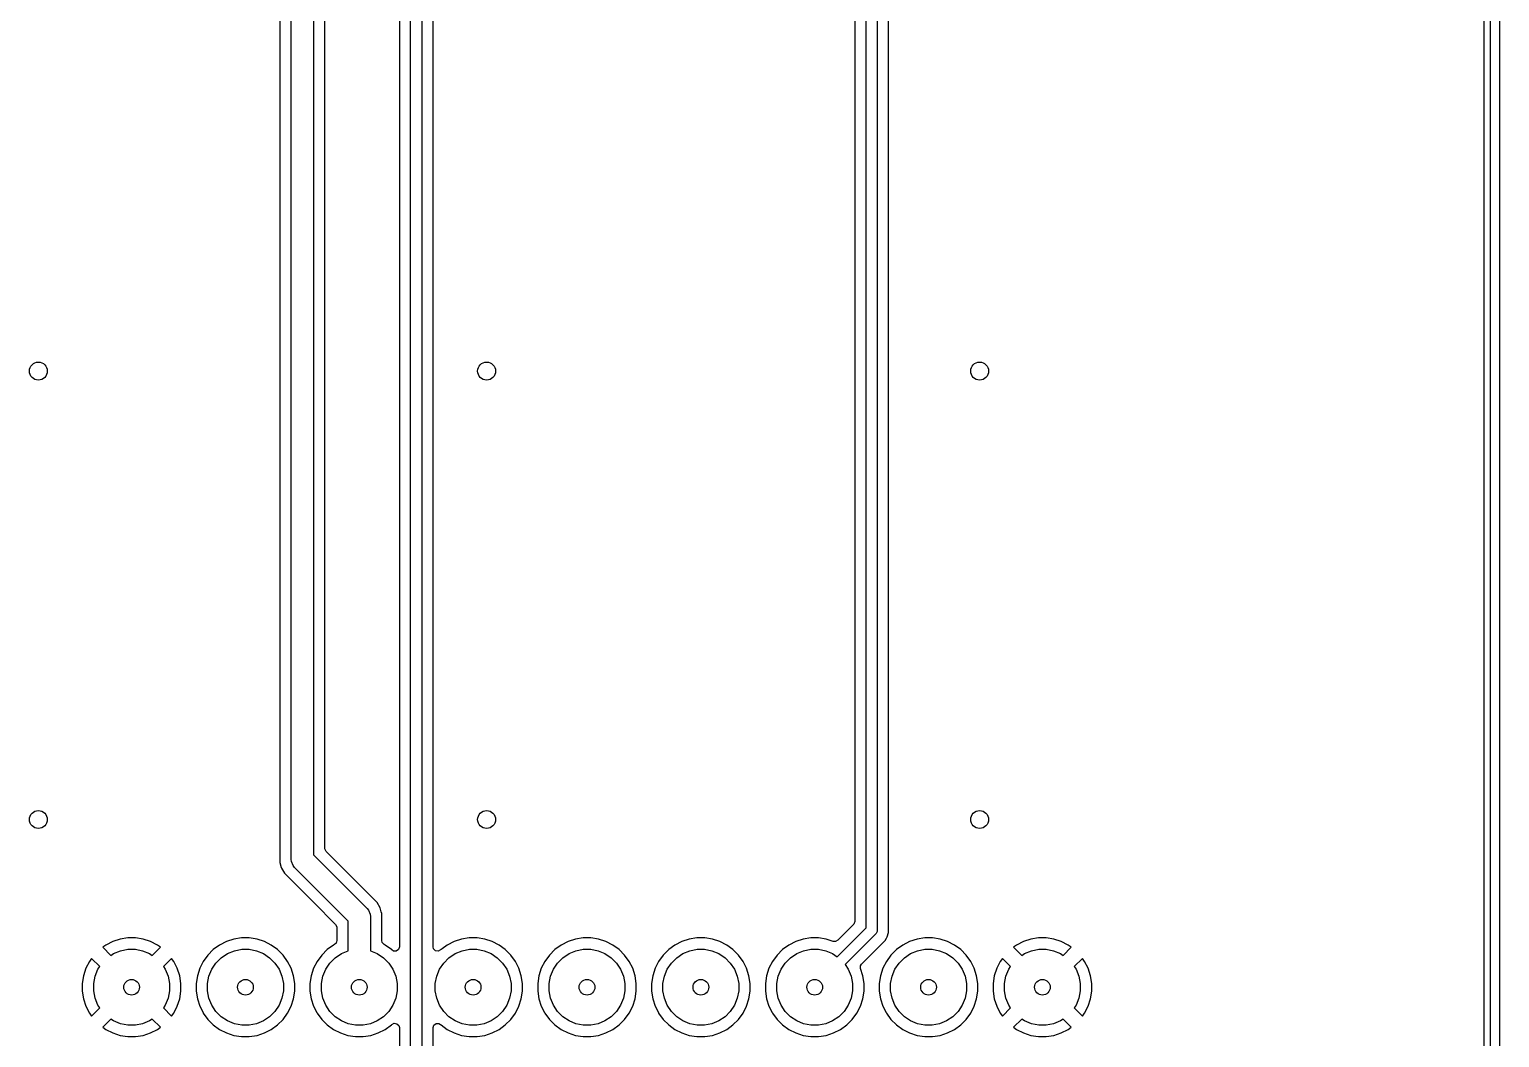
# Model space of a CAD drawing. Extents: x 0 to 130, y -140 to 0.
# Drawn here: x 97.3 to 130.1, y -44.86 to -22.38 of the extents above; entities that cross this region are included whole.
import ezdxf

# ---------------------------------------------------------------- set-up
doc = ezdxf.new("R2010")
doc.units = 0
doc.layers.add('BLACK', color=7, linetype='CONTINUOUS')

msp = doc.modelspace()

# ---------------------------------------------------------------- linework, layer by layer
at = {"layer": 'BLACK', "linetype": 'CONTINUOUS'}
for p, q in [((130.1, 0), (130.1, -140)), ((129.9, -139.9), (129.9, -0.1)), ((129.7495, -0.3495), (129.7495, -139.6505)), ((115.965, -42.418223), (115.965, -10.771776)), ((116.215, -10.72), (116.215, -42.47)), ((105.805, -58.98), (105.805, -11.711776)), ((106.055, -11.66), (106.055, -58.928223)), ((106.3055, -42.839151), (106.3055, -11.610564)), ((105.5545, -11.856545), (105.5545, -42.839151)), ((102.8895, -12.508308), (102.8895, -40.824108)), ((103.14, -40.89), (103.14, -12.5742)), ((103.64, -12.677753), (103.64, -40.786446)), ((103.8905, -40.641678), (103.8905, -12.822522)), ((115.7145, -16.700849), (115.7145, -42.273455)), ((116.4655, -42.519435), (116.4655, -16.700849)), ((103.891719, -40.657165), (103.8905, -40.641678)), ((103.919496, -40.711682), (103.891719, -40.657165)), ((102.8895, -40.824108), (102.8895, -40.955892)), ((102.8895, -40.955892), (102.919579, -41.068151)), ((103.144804, -40.938773), (103.14, -40.89)), ((103.182133, -41.028893), (103.144804, -40.938773)), ((103.64, -40.786446), (104.836777, -41.983223)), ((104.967311, -41.759498), (103.919496, -40.711682)), ((102.919579, -41.068151), (102.923609, -41.08319)), ((102.923609, -41.08319), (102.989496, -41.197309)), ((102.989496, -41.197309), (102.989498, -41.197311)), ((102.989498, -41.197311), (102.9895, -41.197314)), ((102.9895, -41.197314), (103.644873, -41.852686)), ((103.182137, -41.028897), (103.182133, -41.028893)), ((103.213223, -41.066777), (103.182137, -41.028897)), ((104.41, -42.263554), (103.213223, -41.066777)), ((103.644873, -41.852686), (104.130504, -42.338317)), ((104.836777, -41.983223), (104.867862, -42.021102)), ((104.967314, -41.7595), (104.967311, -41.759498)), ((105.0605, -41.852686), (104.967314, -41.7595)), ((105.060501, -41.852688), (105.0605, -41.852686)), ((105.060503, -41.85269), (105.060501, -41.852688)), ((105.12639, -41.966809), (105.060503, -41.85269)), ((105.12639, -41.966811), (105.12639, -41.966809)), ((105.126392, -41.966814), (105.12639, -41.966811)), ((105.151178, -42.059319), (105.126392, -41.966814)), ((104.41, -42.92795), (104.41, -42.263554)), ((104.867862, -42.021102), (104.867867, -42.021107)), ((104.867867, -42.021107), (104.905196, -42.111227)), ((104.905196, -42.111227), (104.91, -42.16)), ((104.91, -42.16), (104.91, -42.92795)), ((105.1605, -42.094109), (105.151178, -42.059319)), ((105.1605, -42.699229), (105.1605, -42.094109)), ((115.7145, -42.273455), (115.695593, -42.331646)), ((102.033386, -42.6395), (101.862297, -42.666597)), ((102.033389, -42.6395), (102.033386, -42.6395)), ((102.206611, -42.6395), (102.033389, -42.6395)), ((102.206614, -42.6395), (102.206611, -42.6395)), ((102.377702, -42.666597), (102.206614, -42.6395)), ((104.130504, -42.338317), (104.158281, -42.392834)), ((104.158281, -42.392834), (104.1595, -42.408321)), ((104.1595, -42.408321), (104.1595, -42.699229)), ((107.113386, -42.6395), (106.942297, -42.666597)), ((107.113389, -42.6395), (107.113386, -42.6395)), ((107.286611, -42.6395), (107.113389, -42.6395)), ((107.286614, -42.6395), (107.286611, -42.6395)), ((107.457702, -42.666597), (107.286614, -42.6395)), ((109.653386, -42.6395), (109.482297, -42.666597)), ((109.653389, -42.6395), (109.653386, -42.6395)), ((109.826611, -42.6395), (109.653389, -42.6395)), ((109.826614, -42.6395), (109.826611, -42.6395)), ((109.997702, -42.666597), (109.826614, -42.6395)), ((112.193386, -42.6395), (112.022297, -42.666597)), ((112.193389, -42.6395), (112.193386, -42.6395)), ((112.366611, -42.6395), (112.193389, -42.6395)), ((112.366614, -42.6395), (112.366611, -42.6395)), ((112.537702, -42.666597), (112.366614, -42.6395)), ((114.733386, -42.6395), (114.562297, -42.666597)), ((114.733389, -42.6395), (114.733386, -42.6395)), ((114.906611, -42.6395), (114.733389, -42.6395)), ((114.906614, -42.6395), (114.906611, -42.6395)), ((115.077702, -42.666597), (114.906614, -42.6395)), ((115.323895, -43.059328), (115.965, -42.418223)), ((115.685503, -42.343459), (115.335451, -42.69351)), ((116.178388, -42.558389), (115.500671, -43.236104)), ((115.695593, -42.331646), (115.685503, -42.343459)), ((116.193933, -42.539447), (116.178388, -42.558389)), ((116.193934, -42.539446), (116.193933, -42.539447)), ((116.212598, -42.494386), (116.193934, -42.539446)), ((116.215, -42.47), (116.212598, -42.494386)), ((116.42042, -42.648696), (116.439908, -42.614942)), ((116.439908, -42.61494), (116.43991, -42.614938)), ((116.439908, -42.614942), (116.439908, -42.61494)), ((116.43991, -42.614938), (116.4655, -42.519435)), ((117.273386, -42.6395), (117.102297, -42.666597)), ((117.273389, -42.6395), (117.273386, -42.6395)), ((117.446611, -42.6395), (117.273389, -42.6395)), ((117.446614, -42.6395), (117.446611, -42.6395)), ((117.617702, -42.666597), (117.446614, -42.6395)), ((99.003473, -42.799196), (98.935829, -42.848341)), ((98.935829, -42.848341), (99.118493, -43.031005)), ((99.157751, -42.720588), (99.003473, -42.799196)), ((99.32242, -42.667084), (99.157751, -42.720588)), ((99.179313, -42.990367), (99.333258, -42.926601)), ((99.493425, -42.64), (99.32242, -42.667084)), ((99.333258, -42.926601), (99.496685, -42.894093)), ((99.666575, -42.64), (99.493425, -42.64)), ((99.496685, -42.894093), (99.663315, -42.894093)), ((99.663315, -42.894093), (99.826742, -42.926601)), ((99.837579, -42.667084), (99.666575, -42.64)), ((99.826742, -42.926601), (99.980687, -42.990367)), ((100.002248, -42.720588), (99.837579, -42.667084)), ((100.156523, -42.799195), (100.002248, -42.720588)), ((100.041505, -43.031004), (100.224169, -42.848341)), ((100.224169, -42.848341), (100.156523, -42.799195)), ((101.403073, -42.900585), (101.280585, -43.023073)), ((101.543214, -42.798766), (101.403073, -42.900585)), ((101.697558, -42.720125), (101.543214, -42.798766)), ((101.697561, -42.720123), (101.697558, -42.720125)), ((101.862293, -42.666598), (101.697561, -42.720123)), ((101.719313, -42.990367), (101.873258, -42.926601)), ((101.862297, -42.666597), (101.862293, -42.666598)), ((101.873258, -42.926601), (102.036685, -42.894093)), ((102.036685, -42.894093), (102.203315, -42.894093)), ((102.203315, -42.894093), (102.366742, -42.926601)), ((102.366742, -42.926601), (102.520687, -42.990367)), ((102.377706, -42.666598), (102.377702, -42.666597)), ((102.542438, -42.720123), (102.377706, -42.666598)), ((102.542441, -42.720125), (102.542438, -42.720123)), ((102.696785, -42.798766), (102.542441, -42.720125)), ((102.696787, -42.798767), (102.696785, -42.798766)), ((102.696788, -42.798768), (102.696787, -42.798767)), ((102.836928, -42.900586), (102.696788, -42.798768)), ((102.959414, -43.023072), (102.836928, -42.900586)), ((103.943073, -42.900585), (103.820585, -43.023073)), ((104.083214, -42.798766), (103.943073, -42.900585)), ((104.105447, -42.787438), (104.083214, -42.798766)), ((104.140593, -42.75742), (104.105447, -42.787438)), ((104.1595, -42.699229), (104.140593, -42.75742)), ((104.259313, -42.990367), (104.41, -42.92795)), ((104.91, -42.92795), (105.060687, -42.990367)), ((105.171289, -42.744172), (105.1605, -42.699229)), ((105.214553, -42.787438), (105.171289, -42.744172)), ((105.236785, -42.798766), (105.214553, -42.787438)), ((105.236787, -42.798767), (105.236785, -42.798766)), ((105.236788, -42.798768), (105.236787, -42.798767)), ((105.376928, -42.900586), (105.236788, -42.798768)), ((105.385498, -42.909156), (105.376928, -42.900586)), ((105.424907, -42.933306), (105.385498, -42.909156)), ((105.486093, -42.933306), (105.424907, -42.933306)), ((105.535593, -42.897342), (105.486093, -42.933306)), ((105.5545, -42.839151), (105.535593, -42.897342)), ((106.31629, -42.884096), (106.3055, -42.839151)), ((106.359555, -42.927361), (106.31629, -42.884096)), ((106.419987, -42.936932), (106.359555, -42.927361)), ((106.474501, -42.909156), (106.419987, -42.936932)), ((106.483072, -42.900586), (106.474501, -42.909156)), ((106.505768, -42.884096), (106.483072, -42.900586)), ((106.623214, -42.798766), (106.505768, -42.884096)), ((106.777558, -42.720125), (106.623214, -42.798766)), ((106.777561, -42.720123), (106.777558, -42.720125)), ((106.942293, -42.666598), (106.777561, -42.720123)), ((106.799313, -42.990367), (106.953258, -42.926601)), ((106.942297, -42.666597), (106.942293, -42.666598)), ((106.953258, -42.926601), (107.116685, -42.894093)), ((107.116685, -42.894093), (107.283315, -42.894093)), ((107.283315, -42.894093), (107.446742, -42.926601)), ((107.446742, -42.926601), (107.600687, -42.990367)), ((107.457706, -42.666598), (107.457702, -42.666597)), ((107.622438, -42.720123), (107.457706, -42.666598)), ((107.622441, -42.720125), (107.622438, -42.720123)), ((107.776785, -42.798766), (107.622441, -42.720125)), ((107.776787, -42.798767), (107.776785, -42.798766)), ((107.776788, -42.798768), (107.776787, -42.798767)), ((107.916928, -42.900586), (107.776788, -42.798768)), ((108.039414, -43.023072), (107.916928, -42.900586)), ((109.023073, -42.900585), (108.900585, -43.023073)), ((109.163214, -42.798766), (109.023073, -42.900585)), ((109.317558, -42.720125), (109.163214, -42.798766)), ((109.317561, -42.720123), (109.317558, -42.720125)), ((109.482293, -42.666598), (109.317561, -42.720123)), ((109.339313, -42.990367), (109.493258, -42.926601)), ((109.482297, -42.666597), (109.482293, -42.666598)), ((109.493258, -42.926601), (109.656685, -42.894093)), ((109.656685, -42.894093), (109.823315, -42.894093)), ((109.823315, -42.894093), (109.986742, -42.926601)), ((109.986742, -42.926601), (110.140687, -42.990367)), ((109.997706, -42.666598), (109.997702, -42.666597)), ((110.162438, -42.720123), (109.997706, -42.666598)), ((110.162441, -42.720125), (110.162438, -42.720123)), ((110.316785, -42.798766), (110.162441, -42.720125)), ((110.316787, -42.798767), (110.316785, -42.798766)), ((110.316788, -42.798768), (110.316787, -42.798767)), ((110.456928, -42.900586), (110.316788, -42.798768)), ((110.579414, -43.023072), (110.456928, -42.900586)), ((111.563073, -42.900585), (111.440585, -43.023073)), ((111.703214, -42.798766), (111.563073, -42.900585)), ((111.857558, -42.720125), (111.703214, -42.798766)), ((111.857561, -42.720123), (111.857558, -42.720125)), ((112.022293, -42.666598), (111.857561, -42.720123)), ((111.879313, -42.990367), (112.033258, -42.926601)), ((112.022297, -42.666597), (112.022293, -42.666598)), ((112.033258, -42.926601), (112.196685, -42.894093)), ((112.196685, -42.894093), (112.363315, -42.894093)), ((112.363315, -42.894093), (112.526742, -42.926601)), ((112.526742, -42.926601), (112.680687, -42.990367)), ((112.537706, -42.666598), (112.537702, -42.666597)), ((112.702438, -42.720123), (112.537706, -42.666598)), ((112.702441, -42.720125), (112.702438, -42.720123)), ((112.856785, -42.798766), (112.702441, -42.720125)), ((112.856787, -42.798767), (112.856785, -42.798766)), ((112.856788, -42.798768), (112.856787, -42.798767)), ((112.996928, -42.900586), (112.856788, -42.798768)), ((113.119414, -43.023072), (112.996928, -42.900586)), ((114.103073, -42.900585), (113.980585, -43.023073)), ((114.243214, -42.798766), (114.103073, -42.900585)), ((114.397558, -42.720125), (114.243214, -42.798766)), ((114.397561, -42.720123), (114.397558, -42.720125)), ((114.562293, -42.666598), (114.397561, -42.720123)), ((114.419313, -42.990367), (114.573258, -42.926601)), ((114.562297, -42.666597), (114.562293, -42.666598)), ((114.573258, -42.926601), (114.736685, -42.894093)), ((114.736685, -42.894093), (114.903315, -42.894093)), ((114.903315, -42.894093), (115.066742, -42.926601)), ((115.066742, -42.926601), (115.220687, -42.990367)), ((115.077706, -42.666598), (115.077702, -42.666597)), ((115.234855, -42.71766), (115.077706, -42.666598)), ((115.280935, -42.721287), (115.234855, -42.71766)), ((115.335451, -42.69351), (115.280935, -42.721287)), ((115.86649, -43.224546), (116.390475, -42.700563)), ((116.390474, -42.700563), (116.390475, -42.700562)), ((116.390475, -42.700563), (116.390474, -42.700563)), ((116.390475, -42.700562), (116.42042, -42.648696)), ((116.643073, -42.900585), (116.520585, -43.023073)), ((116.783214, -42.798766), (116.643073, -42.900585)), ((116.937558, -42.720125), (116.783214, -42.798766)), ((116.937561, -42.720123), (116.937558, -42.720125)), ((117.102293, -42.666598), (116.937561, -42.720123)), ((116.959313, -42.990367), (117.113258, -42.926601)), ((117.102297, -42.666597), (117.102293, -42.666598)), ((117.113258, -42.926601), (117.276685, -42.894093)), ((117.276685, -42.894093), (117.443315, -42.894093)), ((117.443315, -42.894093), (117.606742, -42.926601)), ((117.606742, -42.926601), (117.760687, -42.990367)), ((117.617706, -42.666598), (117.617702, -42.666597)), ((117.782438, -42.720123), (117.617706, -42.666598)), ((117.782441, -42.720125), (117.782438, -42.720123)), ((117.936785, -42.798766), (117.782441, -42.720125)), ((117.936787, -42.798767), (117.936785, -42.798766)), ((117.936788, -42.798768), (117.936787, -42.798767)), ((118.076928, -42.900586), (117.936788, -42.798768)), ((118.199414, -43.023072), (118.076928, -42.900586)), ((119.323473, -42.799196), (119.255829, -42.848341)), ((119.255829, -42.848341), (119.438493, -43.031005)), ((119.477751, -42.720588), (119.323473, -42.799196)), ((119.64242, -42.667084), (119.477751, -42.720588)), ((119.499313, -42.990367), (119.653258, -42.926601)), ((119.813425, -42.64), (119.64242, -42.667084)), ((119.653258, -42.926601), (119.816685, -42.894093)), ((119.986575, -42.64), (119.813425, -42.64)), ((119.816685, -42.894093), (119.983315, -42.894093)), ((119.983315, -42.894093), (120.146742, -42.926601)), ((120.157579, -42.667084), (119.986575, -42.64)), ((120.146742, -42.926601), (120.300687, -42.990367)), ((120.322248, -42.720588), (120.157579, -42.667084)), ((120.476523, -42.799195), (120.322248, -42.720588)), ((120.361505, -43.031004), (120.544169, -42.848341)), ((120.544169, -42.848341), (120.476523, -42.799195)), ((98.639196, -43.163473), (98.560588, -43.317751)), ((98.68834, -43.095829), (98.639196, -43.163473)), ((98.871005, -43.278493), (98.68834, -43.095829)), ((98.830367, -43.339313), (98.871005, -43.278493)), ((99.118493, -43.031005), (99.179313, -42.990367)), ((99.980687, -42.990367), (100.041505, -43.031004)), ((100.471657, -43.095829), (100.288993, -43.278491)), ((100.288993, -43.278491), (100.329633, -43.339313)), ((100.520801, -43.163471), (100.471657, -43.095829)), ((100.520804, -43.163475), (100.520801, -43.163471)), ((100.599411, -43.317751), (100.520804, -43.163475)), ((101.178766, -43.163214), (101.100125, -43.317558)), ((101.280585, -43.023073), (101.178766, -43.163214)), ((101.370367, -43.339313), (101.462941, -43.200766)), ((101.462941, -43.200766), (101.580766, -43.082941)), ((101.580766, -43.082941), (101.719313, -42.990367)), ((102.520687, -42.990367), (102.659234, -43.082941)), ((102.659234, -43.082941), (102.777059, -43.200766)), ((102.777059, -43.200766), (102.869633, -43.339313)), ((103.061232, -43.163212), (102.959414, -43.023072)), ((103.139873, -43.317555), (103.061232, -43.163212)), ((103.718766, -43.163214), (103.640125, -43.317558)), ((103.820585, -43.023073), (103.718766, -43.163214)), ((103.910367, -43.339313), (104.002941, -43.200766)), ((104.002941, -43.200766), (104.120766, -43.082941)), ((104.120766, -43.082941), (104.259313, -42.990367)), ((105.060687, -42.990367), (105.199234, -43.082941)), ((105.199234, -43.082941), (105.317059, -43.200766)), ((105.317059, -43.200766), (105.409633, -43.339313)), ((106.450367, -43.339313), (106.542941, -43.200766)), ((106.542941, -43.200766), (106.660766, -43.082941)), ((106.660766, -43.082941), (106.799313, -42.990367)), ((107.600687, -42.990367), (107.739234, -43.082941)), ((107.739234, -43.082941), (107.857059, -43.200766)), ((107.857059, -43.200766), (107.949633, -43.339313)), ((108.141232, -43.163212), (108.039414, -43.023072)), ((108.219873, -43.317555), (108.141232, -43.163212)), ((108.798766, -43.163214), (108.720125, -43.317558)), ((108.900585, -43.023073), (108.798766, -43.163214)), ((108.990367, -43.339313), (109.082941, -43.200766)), ((109.082941, -43.200766), (109.200766, -43.082941)), ((109.200766, -43.082941), (109.339313, -42.990367)), ((110.140687, -42.990367), (110.279234, -43.082941)), ((110.279234, -43.082941), (110.397059, -43.200766)), ((110.397059, -43.200766), (110.489633, -43.339313)), ((110.681232, -43.163212), (110.579414, -43.023072)), ((110.759873, -43.317555), (110.681232, -43.163212)), ((111.338766, -43.163214), (111.260125, -43.317558)), ((111.440585, -43.023073), (111.338766, -43.163214)), ((111.530367, -43.339313), (111.622941, -43.200766)), ((111.622941, -43.200766), (111.740766, -43.082941)), ((111.740766, -43.082941), (111.879313, -42.990367)), ((112.680687, -42.990367), (112.819234, -43.082941)), ((112.819234, -43.082941), (112.937059, -43.200766)), ((112.937059, -43.200766), (113.029633, -43.339313)), ((113.221232, -43.163212), (113.119414, -43.023072)), ((113.299873, -43.317555), (113.221232, -43.163212)), ((113.878766, -43.163214), (113.800125, -43.317558)), ((113.980585, -43.023073), (113.878766, -43.163214)), ((114.070367, -43.339313), (114.162941, -43.200766)), ((114.162941, -43.200766), (114.280766, -43.082941)), ((114.280766, -43.082941), (114.419313, -42.990367)), ((115.220687, -42.990367), (115.323895, -43.059328)), ((115.500671, -43.236104), (115.569633, -43.339313)), ((115.842338, -43.263958), (115.86649, -43.224546)), ((115.842339, -43.325143), (115.842338, -43.263958)), ((116.418766, -43.163214), (116.340125, -43.317558)), ((116.520585, -43.023073), (116.418766, -43.163214)), ((116.610367, -43.339313), (116.702941, -43.200766)), ((116.702941, -43.200766), (116.820766, -43.082941)), ((116.820766, -43.082941), (116.959313, -42.990367)), ((117.760687, -42.990367), (117.899234, -43.082941)), ((117.899234, -43.082941), (118.017059, -43.200766)), ((118.017059, -43.200766), (118.109633, -43.339313)), ((118.301232, -43.163212), (118.199414, -43.023072)), ((118.379873, -43.317555), (118.301232, -43.163212)), ((118.959196, -43.163473), (118.880588, -43.317751)), ((119.00834, -43.095829), (118.959196, -43.163473)), ((119.191005, -43.278493), (119.00834, -43.095829)), ((119.150367, -43.339313), (119.191005, -43.278493)), ((119.438493, -43.031005), (119.499313, -42.990367)), ((120.300687, -42.990367), (120.361505, -43.031004)), ((120.791657, -43.095829), (120.608993, -43.278491)), ((120.608993, -43.278491), (120.649633, -43.339313)), ((120.840801, -43.163471), (120.791657, -43.095829)), ((120.840804, -43.163475), (120.840801, -43.163471)), ((120.919411, -43.317751), (120.840804, -43.163475)), ((98.507084, -43.48242), (98.48, -43.653424)), ((98.560588, -43.317751), (98.507084, -43.48242)), ((98.734093, -43.656685), (98.766601, -43.493258)), ((98.766601, -43.493258), (98.830367, -43.339313)), ((100.329633, -43.339313), (100.393399, -43.493258)), ((100.393399, -43.493258), (100.425907, -43.656685)), ((100.652915, -43.48242), (100.599411, -43.317751)), ((100.679994, -43.653385), (100.652915, -43.48242)), ((101.046597, -43.482297), (101.0195, -43.653385)), ((101.046598, -43.482293), (101.046597, -43.482297)), ((101.100123, -43.317561), (101.046598, -43.482293)), ((101.100125, -43.317558), (101.100123, -43.317561)), ((101.274093, -43.656685), (101.306601, -43.493258)), ((101.306601, -43.493258), (101.370367, -43.339313)), ((102.869633, -43.339313), (102.933399, -43.493258)), ((102.933399, -43.493258), (102.965907, -43.656685)), ((103.139873, -43.317557), (103.139873, -43.317555)), ((103.139874, -43.317558), (103.139873, -43.317557)), ((103.139876, -43.317561), (103.139874, -43.317558)), ((103.193401, -43.482293), (103.139876, -43.317561)), ((103.193402, -43.482297), (103.193401, -43.482293)), ((103.2205, -43.653385), (103.193402, -43.482297)), ((103.586597, -43.482297), (103.5595, -43.653385)), ((103.586598, -43.482293), (103.586597, -43.482297)), ((103.640123, -43.317561), (103.586598, -43.482293)), ((103.640125, -43.317558), (103.640123, -43.317561)), ((103.814093, -43.656685), (103.846601, -43.493258)), ((103.846601, -43.493258), (103.910367, -43.339313)), ((105.409633, -43.339313), (105.473399, -43.493258)), ((105.473399, -43.493258), (105.505907, -43.656685)), ((106.354093, -43.656685), (106.386601, -43.493258)), ((106.386601, -43.493258), (106.450367, -43.339313)), ((107.949633, -43.339313), (108.013399, -43.493258)), ((108.013399, -43.493258), (108.045907, -43.656685)), ((108.219873, -43.317557), (108.219873, -43.317555)), ((108.219874, -43.317558), (108.219873, -43.317557)), ((108.219876, -43.317561), (108.219874, -43.317558)), ((108.273401, -43.482293), (108.219876, -43.317561)), ((108.273402, -43.482297), (108.273401, -43.482293)), ((108.3005, -43.653385), (108.273402, -43.482297)), ((108.666597, -43.482297), (108.6395, -43.653385)), ((108.666598, -43.482293), (108.666597, -43.482297)), ((108.720123, -43.317561), (108.666598, -43.482293)), ((108.720125, -43.317558), (108.720123, -43.317561)), ((108.894093, -43.656685), (108.926601, -43.493258)), ((108.926601, -43.493258), (108.990367, -43.339313)), ((110.489633, -43.339313), (110.553399, -43.493258)), ((110.553399, -43.493258), (110.585907, -43.656685)), ((110.759873, -43.317557), (110.759873, -43.317555)), ((110.759874, -43.317558), (110.759873, -43.317557)), ((110.759876, -43.317561), (110.759874, -43.317558)), ((110.813401, -43.482293), (110.759876, -43.317561)), ((110.813402, -43.482297), (110.813401, -43.482293)), ((110.8405, -43.653385), (110.813402, -43.482297)), ((111.206597, -43.482297), (111.1795, -43.653385)), ((111.206598, -43.482293), (111.206597, -43.482297)), ((111.260123, -43.317561), (111.206598, -43.482293)), ((111.260125, -43.317558), (111.260123, -43.317561)), ((111.434093, -43.656685), (111.466601, -43.493258)), ((111.466601, -43.493258), (111.530367, -43.339313)), ((113.029633, -43.339313), (113.093399, -43.493258)), ((113.093399, -43.493258), (113.125907, -43.656685)), ((113.299873, -43.317557), (113.299873, -43.317555)), ((113.299874, -43.317558), (113.299873, -43.317557)), ((113.299876, -43.317561), (113.299874, -43.317558)), ((113.353401, -43.482293), (113.299876, -43.317561)), ((113.353402, -43.482297), (113.353401, -43.482293)), ((113.3805, -43.653385), (113.353402, -43.482297)), ((113.746597, -43.482297), (113.7195, -43.653385)), ((113.746598, -43.482293), (113.746597, -43.482297)), ((113.800123, -43.317561), (113.746598, -43.482293)), ((113.800125, -43.317558), (113.800123, -43.317561)), ((113.974093, -43.656685), (114.006601, -43.493258)), ((114.006601, -43.493258), (114.070367, -43.339313)), ((115.569633, -43.339313), (115.633399, -43.493258)), ((115.633399, -43.493258), (115.665907, -43.656685)), ((115.893401, -43.482293), (115.842339, -43.325143)), ((115.893402, -43.482297), (115.893401, -43.482293)), ((115.9205, -43.653385), (115.893402, -43.482297)), ((116.286597, -43.482297), (116.2595, -43.653385)), ((116.286598, -43.482293), (116.286597, -43.482297)), ((116.340123, -43.317561), (116.286598, -43.482293)), ((116.340125, -43.317558), (116.340123, -43.317561)), ((116.514093, -43.656685), (116.546601, -43.493258)), ((116.546601, -43.493258), (116.610367, -43.339313)), ((118.109633, -43.339313), (118.173399, -43.493258)), ((118.173399, -43.493258), (118.205907, -43.656685)), ((118.379873, -43.317557), (118.379873, -43.317555)), ((118.379874, -43.317558), (118.379873, -43.317557)), ((118.379876, -43.317561), (118.379874, -43.317558)), ((118.433401, -43.482293), (118.379876, -43.317561)), ((118.433402, -43.482297), (118.433401, -43.482293)), ((118.4605, -43.653385), (118.433402, -43.482297)), ((118.827084, -43.48242), (118.8, -43.653424)), ((118.880588, -43.317751), (118.827084, -43.48242)), ((119.054093, -43.656685), (119.086601, -43.493258)), ((119.086601, -43.493258), (119.150367, -43.339313)), ((120.649633, -43.339313), (120.713399, -43.493258)), ((120.713399, -43.493258), (120.745907, -43.656685)), ((120.972915, -43.48242), (120.919411, -43.317751)), ((121, -43.653424), (120.972915, -43.48242)), ((98.48, -43.653424), (98.48, -43.826575)), ((98.48, -43.826575), (98.507084, -43.997579)), ((98.734093, -43.823315), (98.734093, -43.656685)), ((98.766601, -43.986742), (98.734093, -43.823315)), ((100.425907, -43.823315), (100.393399, -43.986742)), ((100.425907, -43.656685), (100.425907, -43.823315)), ((100.652915, -43.997579), (100.68, -43.826575)), ((100.68, -43.653424), (100.679994, -43.653385)), ((100.68, -43.826575), (100.68, -43.653424)), ((101.0195, -43.653385), (101.0195, -43.826614)), ((101.0195, -43.826614), (101.046597, -43.997702)), ((101.274093, -43.823315), (101.274093, -43.656685)), ((101.306601, -43.986742), (101.274093, -43.823315)), ((102.965907, -43.823315), (102.933399, -43.986742)), ((102.965907, -43.656685), (102.965907, -43.823315)), ((103.193402, -43.997702), (103.2205, -43.826614)), ((103.2205, -43.826614), (103.2205, -43.653385)), ((103.5595, -43.653385), (103.5595, -43.826614)), ((103.5595, -43.826614), (103.586597, -43.997702)), ((103.814093, -43.823315), (103.814093, -43.656685)), ((103.846601, -43.986742), (103.814093, -43.823315)), ((105.505907, -43.823315), (105.473399, -43.986742)), ((105.505907, -43.656685), (105.505907, -43.823315)), ((106.354093, -43.823315), (106.354093, -43.656685)), ((106.386601, -43.986742), (106.354093, -43.823315)), ((108.045907, -43.823315), (108.013399, -43.986742)), ((108.045907, -43.656685), (108.045907, -43.823315)), ((108.273402, -43.997702), (108.3005, -43.826614)), ((108.3005, -43.826614), (108.3005, -43.653385)), ((108.6395, -43.653385), (108.6395, -43.826614)), ((108.6395, -43.826614), (108.666597, -43.997702)), ((108.894093, -43.823315), (108.894093, -43.656685)), ((108.926601, -43.986742), (108.894093, -43.823315)), ((110.585907, -43.823315), (110.553399, -43.986742)), ((110.585907, -43.656685), (110.585907, -43.823315)), ((110.813402, -43.997702), (110.8405, -43.826614)), ((110.8405, -43.826614), (110.8405, -43.653385)), ((111.1795, -43.653385), (111.1795, -43.826614)), ((111.1795, -43.826614), (111.206597, -43.997702)), ((111.434093, -43.823315), (111.434093, -43.656685)), ((111.466601, -43.986742), (111.434093, -43.823315)), ((113.125907, -43.823315), (113.093399, -43.986742)), ((113.125907, -43.656685), (113.125907, -43.823315)), ((113.353402, -43.997702), (113.3805, -43.826614)), ((113.3805, -43.826614), (113.3805, -43.653385)), ((113.7195, -43.653385), (113.7195, -43.826614)), ((113.7195, -43.826614), (113.746597, -43.997702)), ((113.974093, -43.823315), (113.974093, -43.656685)), ((114.006601, -43.986742), (113.974093, -43.823315)), ((115.665907, -43.823315), (115.633399, -43.986742)), ((115.665907, -43.656685), (115.665907, -43.823315)), ((115.893402, -43.997702), (115.9205, -43.826614)), ((115.9205, -43.826614), (115.9205, -43.653385)), ((116.2595, -43.653385), (116.2595, -43.826614)), ((116.2595, -43.826614), (116.286597, -43.997702)), ((116.514093, -43.823315), (116.514093, -43.656685)), ((116.546601, -43.986742), (116.514093, -43.823315)), ((118.205907, -43.823315), (118.173399, -43.986742)), ((118.205907, -43.656685), (118.205907, -43.823315)), ((118.433402, -43.997702), (118.4605, -43.826614)), ((118.4605, -43.653424), (118.4605, -43.653385)), ((118.4605, -43.826614), (118.4605, -43.653424)), ((118.8, -43.653424), (118.8, -43.826575)), ((118.8, -43.826575), (118.827084, -43.997579)), ((119.054093, -43.823315), (119.054093, -43.656685)), ((119.086601, -43.986742), (119.054093, -43.823315)), ((120.745907, -43.823315), (120.713399, -43.986742)), ((120.745907, -43.656685), (120.745907, -43.823315)), ((120.972915, -43.997579), (121, -43.826575)), ((121, -43.826575), (121, -43.653424)), ((98.507084, -43.997579), (98.560588, -44.162248)), ((98.560588, -44.162248), (98.639195, -44.316523)), ((98.688341, -44.384169), (98.871004, -44.201505)), ((98.830367, -44.140687), (98.766601, -43.986742)), ((98.871004, -44.201505), (98.830367, -44.140687)), ((100.329633, -44.140687), (100.288994, -44.201506)), ((100.288994, -44.201506), (100.471657, -44.384169)), ((100.393399, -43.986742), (100.329633, -44.140687)), ((100.520805, -44.316522), (100.599411, -44.162248)), ((100.599411, -44.162248), (100.652915, -43.997579)), ((101.046597, -43.997702), (101.046598, -43.997706)), ((101.046598, -43.997706), (101.100123, -44.162438)), ((101.100123, -44.162438), (101.100125, -44.162441)), ((101.100125, -44.162441), (101.173411, -44.306276)), ((101.370367, -44.140687), (101.306601, -43.986742)), ((101.462941, -44.279234), (101.370367, -44.140687)), ((101.580766, -44.397059), (101.462941, -44.279234)), ((102.777059, -44.279234), (102.659234, -44.397059)), ((102.869633, -44.140687), (102.777059, -44.279234)), ((102.933399, -43.986742), (102.869633, -44.140687)), ((103.061232, -44.316788), (103.139873, -44.162445)), ((103.139873, -44.162445), (103.139874, -44.16244)), ((103.139874, -44.16244), (103.139876, -44.162438)), ((103.139876, -44.162438), (103.193401, -43.997706)), ((103.193401, -43.997706), (103.193402, -43.997702)), ((103.586597, -43.997702), (103.586598, -43.997706)), ((103.586598, -43.997706), (103.640123, -44.162438)), ((103.640123, -44.162438), (103.640125, -44.162441)), ((103.640125, -44.162441), (103.713411, -44.306276)), ((103.910367, -44.140687), (103.846601, -43.986742)), ((104.002941, -44.279234), (103.910367, -44.140687)), ((104.120766, -44.397059), (104.002941, -44.279234)), ((105.317059, -44.279234), (105.199234, -44.397059)), ((105.409633, -44.140687), (105.317059, -44.279234)), ((105.473399, -43.986742), (105.409633, -44.140687)), ((106.450367, -44.140687), (106.386601, -43.986742)), ((106.542941, -44.279234), (106.450367, -44.140687)), ((106.660766, -44.397059), (106.542941, -44.279234)), ((107.857059, -44.279234), (107.739234, -44.397059)), ((107.949633, -44.140687), (107.857059, -44.279234)), ((108.013399, -43.986742), (107.949633, -44.140687)), ((108.141232, -44.316788), (108.219873, -44.162445)), ((108.219873, -44.162445), (108.219874, -44.16244)), ((108.219874, -44.16244), (108.219876, -44.162438)), ((108.219876, -44.162438), (108.273401, -43.997706)), ((108.273401, -43.997706), (108.273402, -43.997702)), ((108.666597, -43.997702), (108.666598, -43.997706)), ((108.666598, -43.997706), (108.720123, -44.162438)), ((108.720123, -44.162438), (108.720125, -44.162441)), ((108.720125, -44.162441), (108.793411, -44.306276)), ((108.990367, -44.140687), (108.926601, -43.986742)), ((109.082941, -44.279234), (108.990367, -44.140687)), ((109.200766, -44.397059), (109.082941, -44.279234)), ((110.397059, -44.279234), (110.279234, -44.397059)), ((110.489633, -44.140687), (110.397059, -44.279234)), ((110.553399, -43.986742), (110.489633, -44.140687)), ((110.681232, -44.316788), (110.759873, -44.162445)), ((110.759873, -44.162445), (110.759874, -44.16244)), ((110.759874, -44.16244), (110.759876, -44.162438)), ((110.759876, -44.162438), (110.813401, -43.997706)), ((110.813401, -43.997706), (110.813402, -43.997702)), ((111.206597, -43.997702), (111.206598, -43.997706)), ((111.206598, -43.997706), (111.260123, -44.162438)), ((111.260123, -44.162438), (111.260125, -44.162441)), ((111.260125, -44.162441), (111.333411, -44.306276)), ((111.530367, -44.140687), (111.466601, -43.986742)), ((111.622941, -44.279234), (111.530367, -44.140687)), ((111.740766, -44.397059), (111.622941, -44.279234)), ((112.937059, -44.279234), (112.819234, -44.397059)), ((113.029633, -44.140687), (112.937059, -44.279234)), ((113.093399, -43.986742), (113.029633, -44.140687)), ((113.221232, -44.316788), (113.299873, -44.162445)), ((113.299873, -44.162445), (113.299874, -44.16244)), ((113.299874, -44.16244), (113.299876, -44.162438)), ((113.299876, -44.162438), (113.353401, -43.997706)), ((113.353401, -43.997706), (113.353402, -43.997702)), ((113.746597, -43.997702), (113.746598, -43.997706)), ((113.746598, -43.997706), (113.800123, -44.162438)), ((113.800123, -44.162438), (113.800125, -44.162441)), ((113.800125, -44.162441), (113.873411, -44.306276)), ((114.070367, -44.140687), (114.006601, -43.986742)), ((114.162941, -44.279234), (114.070367, -44.140687)), ((114.280766, -44.397059), (114.162941, -44.279234)), ((115.477059, -44.279234), (115.359234, -44.397059)), ((115.569633, -44.140687), (115.477059, -44.279234)), ((115.633399, -43.986742), (115.569633, -44.140687)), ((115.761232, -44.316788), (115.839873, -44.162445)), ((115.839873, -44.162445), (115.839874, -44.16244)), ((115.839874, -44.16244), (115.839876, -44.162438)), ((115.839876, -44.162438), (115.893401, -43.997706)), ((115.893401, -43.997706), (115.893402, -43.997702)), ((116.286597, -43.997702), (116.286598, -43.997706)), ((116.286598, -43.997706), (116.340123, -44.162438)), ((116.340123, -44.162438), (116.340125, -44.162441)), ((116.340125, -44.162441), (116.413411, -44.306276)), ((116.610367, -44.140687), (116.546601, -43.986742)), ((116.702941, -44.279234), (116.610367, -44.140687)), ((116.820766, -44.397059), (116.702941, -44.279234)), ((118.017059, -44.279234), (117.899234, -44.397059)), ((118.109633, -44.140687), (118.017059, -44.279234)), ((118.173399, -43.986742), (118.109633, -44.140687)), ((118.301232, -44.316788), (118.379873, -44.162445)), ((118.379873, -44.162445), (118.379874, -44.16244)), ((118.379874, -44.16244), (118.379876, -44.162438)), ((118.379876, -44.162438), (118.433401, -43.997706)), ((118.433401, -43.997706), (118.433402, -43.997702)), ((118.827084, -43.997579), (118.880588, -44.162248)), ((118.880588, -44.162248), (118.959195, -44.316523)), ((119.008341, -44.384169), (119.191004, -44.201505)), ((119.150367, -44.140687), (119.086601, -43.986742)), ((119.191004, -44.201505), (119.150367, -44.140687)), ((120.649633, -44.140687), (120.608994, -44.201506)), ((120.608994, -44.201506), (120.791657, -44.384169)), ((120.713399, -43.986742), (120.649633, -44.140687)), ((120.840805, -44.316522), (120.919411, -44.162248)), ((120.919411, -44.162248), (120.972915, -43.997579)), ((98.639195, -44.316523), (98.688341, -44.384169)), ((99.118491, -44.448993), (98.935829, -44.631657)), ((99.179313, -44.489633), (99.118491, -44.448993)), ((99.333258, -44.553399), (99.179313, -44.489633)), ((99.496685, -44.585907), (99.333258, -44.553399)), ((99.663315, -44.585907), (99.496685, -44.585907)), ((99.826742, -44.553399), (99.663315, -44.585907)), ((99.980687, -44.489633), (99.826742, -44.553399)), ((100.041506, -44.448994), (99.980687, -44.489633)), ((100.224169, -44.631657), (100.041506, -44.448994)), ((100.471657, -44.384169), (100.520805, -44.316522)), ((101.173411, -44.306276), (101.178768, -44.316788)), ((101.178768, -44.316788), (101.280586, -44.456928)), ((101.280586, -44.456928), (101.403072, -44.579414)), ((101.403072, -44.579414), (101.543212, -44.681232)), ((101.719313, -44.489633), (101.580766, -44.397059)), ((101.873258, -44.553399), (101.719313, -44.489633)), ((102.036685, -44.585907), (101.873258, -44.553399)), ((102.203315, -44.585907), (102.036685, -44.585907)), ((102.366742, -44.553399), (102.203315, -44.585907)), ((102.520687, -44.489633), (102.366742, -44.553399)), ((102.659234, -44.397059), (102.520687, -44.489633)), ((102.696788, -44.681232), (102.836928, -44.579414)), ((102.836928, -44.579414), (102.959414, -44.456928)), ((102.959414, -44.456928), (103.061232, -44.316788)), ((103.713411, -44.306276), (103.718768, -44.316788)), ((103.718768, -44.316788), (103.820586, -44.456928)), ((103.820586, -44.456928), (103.943072, -44.579414)), ((103.943072, -44.579414), (104.083212, -44.681232)), ((104.259313, -44.489633), (104.120766, -44.397059)), ((104.413258, -44.553399), (104.259313, -44.489633)), ((104.576685, -44.585907), (104.413258, -44.553399)), ((104.743315, -44.585907), (104.576685, -44.585907)), ((104.906742, -44.553399), (104.743315, -44.585907)), ((105.060687, -44.489633), (104.906742, -44.553399)), ((105.199234, -44.397059), (105.060687, -44.489633)), ((105.236788, -44.681232), (105.376928, -44.579414)), ((105.376928, -44.579414), (105.385498, -44.570843)), ((105.385498, -44.570843), (105.440013, -44.543068)), ((105.440013, -44.543068), (105.500445, -44.552639)), ((105.500445, -44.552639), (105.54371, -44.595904)), ((105.54371, -44.595904), (105.5545, -44.640849)), ((106.3055, -44.640849), (106.324407, -44.582658)), ((106.324407, -44.582658), (106.373907, -44.546694)), ((106.373907, -44.546694), (106.435093, -44.546694)), ((106.435093, -44.546694), (106.474501, -44.570843)), ((106.474501, -44.570843), (106.483072, -44.579414)), ((106.483072, -44.579414), (106.623212, -44.681232)), ((106.799313, -44.489633), (106.660766, -44.397059)), ((106.953258, -44.553399), (106.799313, -44.489633)), ((107.116685, -44.585907), (106.953258, -44.553399)), ((107.283315, -44.585907), (107.116685, -44.585907)), ((107.446742, -44.553399), (107.283315, -44.585907)), ((107.600687, -44.489633), (107.446742, -44.553399)), ((107.739234, -44.397059), (107.600687, -44.489633)), ((107.776788, -44.681232), (107.916928, -44.579414)), ((107.916928, -44.579414), (108.039414, -44.456928)), ((108.039414, -44.456928), (108.141232, -44.316788)), ((108.793411, -44.306276), (108.798768, -44.316788)), ((108.798768, -44.316788), (108.900586, -44.456928)), ((108.900586, -44.456928), (109.023072, -44.579414)), ((109.023072, -44.579414), (109.163212, -44.681232)), ((109.339313, -44.489633), (109.200766, -44.397059)), ((109.493258, -44.553399), (109.339313, -44.489633)), ((109.656685, -44.585907), (109.493258, -44.553399)), ((109.823315, -44.585907), (109.656685, -44.585907)), ((109.986742, -44.553399), (109.823315, -44.585907)), ((110.140687, -44.489633), (109.986742, -44.553399)), ((110.279234, -44.397059), (110.140687, -44.489633)), ((110.316788, -44.681232), (110.456928, -44.579414)), ((110.456928, -44.579414), (110.579414, -44.456928)), ((110.579414, -44.456928), (110.681232, -44.316788)), ((111.333411, -44.306276), (111.338768, -44.316788)), ((111.338768, -44.316788), (111.440586, -44.456928)), ((111.440586, -44.456928), (111.563072, -44.579414)), ((111.563072, -44.579414), (111.703212, -44.681232)), ((111.879313, -44.489633), (111.740766, -44.397059)), ((112.033258, -44.553399), (111.879313, -44.489633)), ((112.196685, -44.585907), (112.033258, -44.553399)), ((112.363315, -44.585907), (112.196685, -44.585907)), ((112.526742, -44.553399), (112.363315, -44.585907)), ((112.680687, -44.489633), (112.526742, -44.553399)), ((112.819234, -44.397059), (112.680687, -44.489633)), ((112.856788, -44.681232), (112.996928, -44.579414)), ((112.996928, -44.579414), (113.119414, -44.456928)), ((113.119414, -44.456928), (113.221232, -44.316788)), ((113.873411, -44.306276), (113.878768, -44.316788)), ((113.878768, -44.316788), (113.980586, -44.456928)), ((113.980586, -44.456928), (114.103072, -44.579414)), ((114.103072, -44.579414), (114.243212, -44.681232)), ((114.419313, -44.489633), (114.280766, -44.397059)), ((114.573258, -44.553399), (114.419313, -44.489633)), ((114.736685, -44.585907), (114.573258, -44.553399)), ((114.903315, -44.585907), (114.736685, -44.585907)), ((115.066742, -44.553399), (114.903315, -44.585907)), ((115.220687, -44.489633), (115.066742, -44.553399)), ((115.359234, -44.397059), (115.220687, -44.489633)), ((115.396788, -44.681232), (115.536928, -44.579414)), ((115.536928, -44.579414), (115.659414, -44.456928)), ((115.659414, -44.456928), (115.761232, -44.316788)), ((116.413411, -44.306276), (116.418768, -44.316788)), ((116.418768, -44.316788), (116.520586, -44.456928)), ((116.520586, -44.456928), (116.643072, -44.579414)), ((116.643072, -44.579414), (116.783212, -44.681232)), ((116.959313, -44.489633), (116.820766, -44.397059)), ((117.113258, -44.553399), (116.959313, -44.489633)), ((117.276685, -44.585907), (117.113258, -44.553399)), ((117.443315, -44.585907), (117.276685, -44.585907)), ((117.606742, -44.553399), (117.443315, -44.585907)), ((117.760687, -44.489633), (117.606742, -44.553399)), ((117.899234, -44.397059), (117.760687, -44.489633)), ((117.936788, -44.681232), (118.076928, -44.579414)), ((118.076928, -44.579414), (118.199414, -44.456928)), ((118.199414, -44.456928), (118.301232, -44.316788)), ((118.959195, -44.316523), (119.008341, -44.384169)), ((119.438491, -44.448993), (119.255829, -44.631657)), ((119.499313, -44.489633), (119.438491, -44.448993)), ((119.653258, -44.553399), (119.499313, -44.489633)), ((119.816685, -44.585907), (119.653258, -44.553399)), ((119.983315, -44.585907), (119.816685, -44.585907)), ((120.146742, -44.553399), (119.983315, -44.585907)), ((120.300687, -44.489633), (120.146742, -44.553399)), ((120.361506, -44.448994), (120.300687, -44.489633)), ((120.544169, -44.631657), (120.361506, -44.448994)), ((120.791657, -44.384169), (120.840805, -44.316522)), ((98.935829, -44.631657), (99.003471, -44.680801)), ((99.003471, -44.680801), (99.003475, -44.680804)), ((99.003475, -44.680804), (99.157751, -44.759411)), ((99.157751, -44.759411), (99.32242, -44.812915)), ((99.32242, -44.812915), (99.493425, -44.84)), ((99.493425, -44.84), (99.666575, -44.84)), ((99.666575, -44.84), (99.837579, -44.812915)), ((99.837579, -44.812915), (100.002248, -44.759411)), ((100.002248, -44.759411), (100.156522, -44.680805)), ((100.156522, -44.680805), (100.224169, -44.631657)), ((101.543212, -44.681232), (101.697555, -44.759873)), ((101.697555, -44.759873), (101.697557, -44.759873)), ((101.697557, -44.759873), (101.697558, -44.759874)), ((101.697558, -44.759874), (101.697561, -44.759876)), ((101.697561, -44.759876), (101.862293, -44.813401)), ((101.862293, -44.813401), (101.862297, -44.813402)), ((101.862297, -44.813402), (102.033386, -44.8405)), ((102.033386, -44.8405), (102.033389, -44.8405)), ((102.033389, -44.8405), (102.206614, -44.8405)), ((102.206614, -44.8405), (102.377702, -44.813402)), ((102.377702, -44.813402), (102.377706, -44.813401)), ((102.377706, -44.813401), (102.542438, -44.759876)), ((102.542438, -44.759876), (102.54244, -44.759874)), ((102.54244, -44.759874), (102.542445, -44.759873)), ((102.542445, -44.759873), (102.696788, -44.681232)), ((104.083212, -44.681232), (104.237555, -44.759873)), ((104.237555, -44.759873), (104.237557, -44.759873)), ((104.237557, -44.759873), (104.237558, -44.759874)), ((104.237558, -44.759874), (104.237561, -44.759876)), ((104.237561, -44.759876), (104.402293, -44.813401)), ((104.402293, -44.813401), (104.402297, -44.813402)), ((104.402297, -44.813402), (104.573386, -44.8405)), ((104.573386, -44.8405), (104.573389, -44.8405)), ((104.573389, -44.8405), (104.746614, -44.8405)), ((104.746614, -44.8405), (104.917702, -44.813402)), ((104.917702, -44.813402), (104.917706, -44.813401)), ((104.917706, -44.813401), (105.082438, -44.759876)), ((105.082438, -44.759876), (105.08244, -44.759874)), ((105.08244, -44.759874), (105.082445, -44.759873)), ((105.082445, -44.759873), (105.236788, -44.681232)), ((105.5545, -44.640849), (105.5545, -58.723455)), ((106.3055, -52.797385), (106.3055, -44.640849)), ((106.623212, -44.681232), (106.777555, -44.759873)), ((106.777555, -44.759873), (106.777557, -44.759873)), ((106.777557, -44.759873), (106.777558, -44.759874)), ((106.777558, -44.759874), (106.777561, -44.759876)), ((106.777561, -44.759876), (106.942293, -44.813401)), ((106.942293, -44.813401), (106.942297, -44.813402)), ((106.942297, -44.813402), (107.113386, -44.8405)), ((107.113386, -44.8405), (107.113389, -44.8405)), ((107.113389, -44.8405), (107.286614, -44.8405)), ((107.286614, -44.8405), (107.457702, -44.813402)), ((107.457702, -44.813402), (107.457706, -44.813401)), ((107.457706, -44.813401), (107.622438, -44.759876)), ((107.622438, -44.759876), (107.62244, -44.759874)), ((107.62244, -44.759874), (107.622445, -44.759873)), ((107.622445, -44.759873), (107.776788, -44.681232)), ((109.163212, -44.681232), (109.317555, -44.759873)), ((109.317555, -44.759873), (109.317557, -44.759873)), ((109.317557, -44.759873), (109.317558, -44.759874)), ((109.317558, -44.759874), (109.317561, -44.759876)), ((109.317561, -44.759876), (109.482293, -44.813401)), ((109.482293, -44.813401), (109.482297, -44.813402)), ((109.482297, -44.813402), (109.653386, -44.8405)), ((109.653386, -44.8405), (109.653389, -44.8405)), ((109.653389, -44.8405), (109.826614, -44.8405)), ((109.826614, -44.8405), (109.997702, -44.813402)), ((109.997702, -44.813402), (109.997706, -44.813401)), ((109.997706, -44.813401), (110.162438, -44.759876)), ((110.162438, -44.759876), (110.16244, -44.759874)), ((110.16244, -44.759874), (110.162445, -44.759873)), ((110.162445, -44.759873), (110.316788, -44.681232)), ((111.703212, -44.681232), (111.857555, -44.759873)), ((111.857555, -44.759873), (111.857557, -44.759873)), ((111.857557, -44.759873), (111.857558, -44.759874)), ((111.857558, -44.759874), (111.857561, -44.759876)), ((111.857561, -44.759876), (112.022293, -44.813401)), ((112.022293, -44.813401), (112.022297, -44.813402)), ((112.022297, -44.813402), (112.193386, -44.8405)), ((112.193386, -44.8405), (112.193389, -44.8405)), ((112.193389, -44.8405), (112.366614, -44.8405)), ((112.366614, -44.8405), (112.537702, -44.813402)), ((112.537702, -44.813402), (112.537706, -44.813401)), ((112.537706, -44.813401), (112.702438, -44.759876)), ((112.702438, -44.759876), (112.70244, -44.759874)), ((112.70244, -44.759874), (112.702445, -44.759873)), ((112.702445, -44.759873), (112.856788, -44.681232)), ((114.243212, -44.681232), (114.397555, -44.759873)), ((114.397555, -44.759873), (114.397557, -44.759873)), ((114.397557, -44.759873), (114.397558, -44.759874)), ((114.397558, -44.759874), (114.397561, -44.759876)), ((114.397561, -44.759876), (114.562293, -44.813401)), ((114.562293, -44.813401), (114.562297, -44.813402)), ((114.562297, -44.813402), (114.733386, -44.8405)), ((114.733386, -44.8405), (114.733389, -44.8405)), ((114.733389, -44.8405), (114.906614, -44.8405)), ((114.906614, -44.8405), (115.077702, -44.813402)), ((115.077702, -44.813402), (115.077706, -44.813401)), ((115.077706, -44.813401), (115.242438, -44.759876)), ((115.242438, -44.759876), (115.24244, -44.759874)), ((115.24244, -44.759874), (115.242445, -44.759873)), ((115.242445, -44.759873), (115.396788, -44.681232)), ((116.783212, -44.681232), (116.937555, -44.759873)), ((116.937555, -44.759873), (116.937557, -44.759873)), ((116.937557, -44.759873), (116.937558, -44.759874)), ((116.937558, -44.759874), (116.937561, -44.759876)), ((116.937561, -44.759876), (117.102293, -44.813401)), ((117.102293, -44.813401), (117.102297, -44.813402)), ((117.102297, -44.813402), (117.273386, -44.8405)), ((117.273386, -44.8405), (117.273389, -44.8405)), ((117.273389, -44.8405), (117.446614, -44.8405)), ((117.446614, -44.8405), (117.617702, -44.813402)), ((117.617702, -44.813402), (117.617706, -44.813401)), ((117.617706, -44.813401), (117.782438, -44.759876)), ((117.782438, -44.759876), (117.78244, -44.759874)), ((117.78244, -44.759874), (117.782445, -44.759873)), ((117.782445, -44.759873), (117.936788, -44.681232)), ((119.255829, -44.631657), (119.323471, -44.680801)), ((119.323471, -44.680801), (119.323475, -44.680804)), ((119.323475, -44.680804), (119.477751, -44.759411)), ((119.477751, -44.759411), (119.64242, -44.812915)), ((119.64242, -44.812915), (119.813425, -44.84)), ((119.813425, -44.84), (119.986575, -44.84)), ((119.986575, -44.84), (120.157579, -44.812915)), ((120.157579, -44.812915), (120.322248, -44.759411)), ((120.322248, -44.759411), (120.476522, -44.680805)), ((120.476522, -44.680805), (120.544169, -44.631657))]:
    msp.add_line(p, q, dxfattribs=at)
at = {"layer": 'BLACK'}
for centre, radius in [((97.5, -30), 0.2), ((107.5, -30), 0.2), ((118.5, -30), 0.2), ((97.5, -40), 0.2), ((107.5, -40), 0.2), ((118.5, -40), 0.2), ((99.58, -43.74), 0.175), ((99.58, -43.74), 0.175), ((102.12, -43.74), 0.175), ((102.12, -43.74), 0.175), ((104.66, -43.74), 0.175), ((104.66, -43.74), 0.175), ((107.2, -43.74), 0.175), ((107.2, -43.74), 0.175), ((109.74, -43.74), 0.175), ((109.74, -43.74), 0.175), ((112.28, -43.74), 0.175), ((112.28, -43.74), 0.175), ((114.82, -43.74), 0.175), ((114.82, -43.74), 0.175), ((117.36, -43.74), 0.175), ((117.36, -43.74), 0.175), ((119.9, -43.74), 0.175), ((119.9, -43.74), 0.175)]:
    msp.add_circle(centre, radius, dxfattribs=at)
at = {"layer": 'WHITE'}
for centre in [(99.58, -43.74), (102.12, -43.74), (104.66, -43.74), (107.2, -43.74), (109.74, -43.74), (112.28, -43.74), (114.82, -43.74), (117.36, -43.74), (119.9, -43.74)]:
    msp.add_circle(centre, 0.175, dxfattribs=at)

doc.saveas('drawing.dxf')
